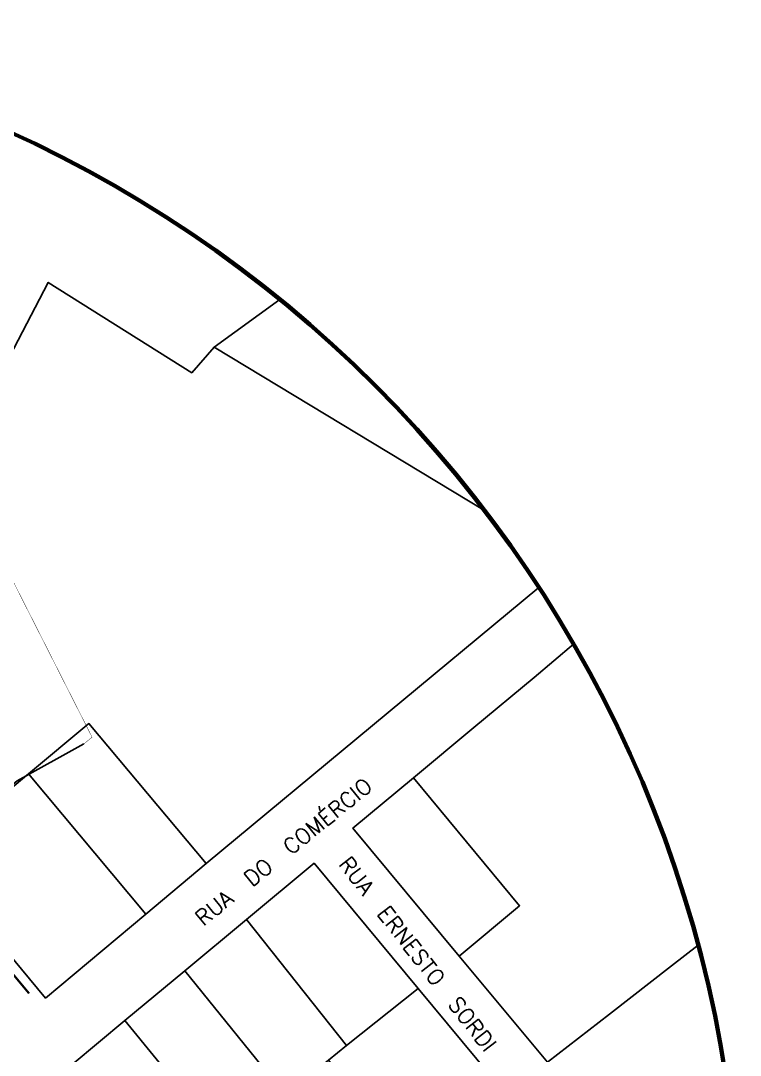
# Model space of a CAD drawing. Header units: metres. Extents: x 2113 to 5678, y -2764 to 956.
# Drawn here: x 3264.2 to 3401.6, y -1697.1 to -1499.6 of the extents above; entities that cross this region are included whole.
import ezdxf

# ---------------------------------------------------------------- set-up
doc = ezdxf.new("R2010")
doc.units = ezdxf.units.M
doc.header["$MEASUREMENT"] = 0
doc.layers.add('TXT_QUADRAFISCAL_5000', color=7, linetype='Continuous')
doc.styles.add('ROMANS', font='romans.shx')

# ---------------------------------------------------------------- blocks, each defined once
blk = doc.blocks.new('rodoviária')
at = {"const_width": 0.075, "elevation": -463, "flags": 128}
blk.add_lwpolyline([(3663.408, -1164.481), (3663.427, -1162.435), (3622.728, -1153.15)], dxfattribs=at)
at = {"elevation": -463, "flags": 128}
for points in [[(3667.047, -1203.068), (3664.137, -1203.051), (3663.022, -1202.121), (3661.879, -1200.298), (3661.323, -1198.401), (3660.959, -1195.604), (3660.701, -1187.942), (3660.679, -1178.749), (3663.408, -1164.481)], [(3693.312, -1202.986), (3673.207, -1203.096), (3667.047, -1203.068)], [(3693.311, -1202.886), (3673.207, -1202.996), (3667.048, -1202.968)]]:
    blk.add_lwpolyline(points, dxfattribs=at)

msp = doc.modelspace()

# ---------------------------------------------------------------- linework, layer by layer
for points in [[(3208.116, -1613.627), (3225.811, -1580.006), (3160.373, -1545.346), (3175.892, -1540.835), (3197.318, -1543.354), (3259.558, -1568.405), (3269.439, -1549.555), (3296.823, -1566.817), (3301.105, -1561.912), (3352.759, -1593.091)], [(3208.116, -1613.627), (3225.811, -1580.006), (3160.373, -1545.346), (3175.892, -1540.835), (3197.318, -1543.354), (3259.558, -1568.405), (3269.439, -1549.555), (3296.823, -1566.817), (3301.105, -1561.912), (3352.759, -1593.091)], [(3313.632, -1552.796), (3301.105, -1561.912), (3352.759, -1593.091)], [(3313.632, -1552.796), (3301.105, -1561.912), (3352.759, -1593.091)], [(3313.632, -1552.796), (3301.105, -1561.912), (3352.759, -1593.091)], [(3313.632, -1552.796), (3301.105, -1561.912), (3352.759, -1593.091)], [(3363.157, -1607.827), (3299.565, -1660.516), (3277.187, -1633.797), (3265.652, -1643.386), (3246.526, -1659.285), (3208.116, -1613.627), (3225.811, -1580.006)], [(3363.157, -1607.827), (3299.565, -1660.516), (3277.187, -1633.797), (3265.652, -1643.386), (3246.526, -1659.285), (3208.116, -1613.627), (3225.811, -1580.006)], [(3369.772, -1618.616), (3362.241, -1624.973), (3350.706, -1634.562), (3339.171, -1644.151), (3327.636, -1653.74), (3347.947, -1678.172), (3364.802, -1698.449), (3376.649, -1689.235), (3388.496, -1680.021), (3393.553, -1676.089)], [(3369.772, -1618.616), (3362.241, -1624.973), (3350.706, -1634.562), (3339.171, -1644.151), (3327.636, -1653.74), (3347.947, -1678.172), (3364.802, -1698.449), (3376.649, -1689.235), (3388.496, -1680.021), (3393.553, -1676.089)]]:
    msp.add_lwpolyline(points)
for points in [[(3265.652, -1643.386), (3288.066, -1670.147), (3299.565, -1660.516), (3277.187, -1633.797)], [(3265.652, -1643.386), (3288.066, -1670.147), (3299.565, -1660.516), (3277.187, -1633.797)], [(3246.526, -1659.285), (3268.9, -1686.2), (3288.066, -1670.147), (3265.652, -1643.386)], [(3246.526, -1659.285), (3268.9, -1686.2), (3288.066, -1670.147), (3265.652, -1643.386)], [(3327.636, -1653.74), (3347.947, -1678.172), (3359.457, -1668.554), (3339.171, -1644.151)], [(3327.636, -1653.74), (3347.947, -1678.172), (3359.457, -1668.554), (3339.171, -1644.151)], [(3204.862, -1756.34), (3258.064, -1781.462), (3296.969, -1751.204), (3304.518, -1745.333), (3316.27, -1736.193), (3327.932, -1727.124), (3339.331, -1718.258), (3356.904, -1704.591), (3340.076, -1684.347), (3320.211, -1660.451), (3307.326, -1671.162), (3295.53, -1680.968), (3284.08, -1690.486), (3274.024, -1698.845), (3262.286, -1708.603), (3247.947, -1720.523)], [(3204.862, -1756.34), (3258.064, -1781.462), (3296.969, -1751.204), (3304.518, -1745.333), (3316.27, -1736.193), (3327.932, -1727.124), (3339.331, -1718.258), (3356.904, -1704.591), (3340.076, -1684.347), (3320.211, -1660.451), (3307.326, -1671.162), (3295.53, -1680.968), (3284.08, -1690.486), (3274.024, -1698.845), (3262.286, -1708.603), (3247.947, -1720.523)], [(3307.326, -1671.162), (3326.429, -1695.248), (3340.076, -1684.347), (3320.211, -1660.451)], [(3307.326, -1671.162), (3326.429, -1695.248), (3340.076, -1684.347), (3320.211, -1660.451)], [(3295.53, -1680.968), (3314.663, -1704.647), (3322.928, -1698.045), (3326.429, -1695.248), (3307.326, -1671.162)], [(3295.53, -1680.968), (3314.663, -1704.647), (3322.928, -1698.045), (3326.429, -1695.248), (3307.326, -1671.162)], [(3284.08, -1690.486), (3303.142, -1713.85), (3311.988, -1706.784), (3314.663, -1704.647), (3295.53, -1680.968)], [(3284.08, -1690.486), (3303.142, -1713.85), (3311.988, -1706.784), (3314.663, -1704.647), (3295.53, -1680.968)], [(3322.928, -1698.045), (3339.331, -1718.258), (3356.904, -1704.591), (3340.076, -1684.347), (3326.429, -1695.248)], [(3322.928, -1698.045), (3339.331, -1718.258), (3356.904, -1704.591), (3340.076, -1684.347), (3326.429, -1695.248)], [(3274.024, -1698.845), (3292.666, -1722.218), (3300.74, -1715.768), (3303.142, -1713.85), (3284.08, -1690.486)], [(3274.024, -1698.845), (3292.666, -1722.218), (3300.74, -1715.768), (3303.142, -1713.85), (3284.08, -1690.486)]]:
    msp.add_lwpolyline(points, close=True)
at = {"layer": 'TXT_QUADRAFISCAL_5000', "lineweight": 100}
msp.add_circle((3163.675, -1737.551), 237.953, dxfattribs=at)
msp.add_circle((3163.675, -1737.551), 237.953, dxfattribs=at)

# ---------------------------------------------------------------- block references
at = {"rotation": 309.7368446514157}
msp.add_blockref('rodoviária', (1829.805, 1923.855, 463), dxfattribs=at)

# ---------------------------------------------------------------- texts
at = {"style": 'ROMANS'}
for s, rotation, p in [('RUA  DO  COMÉRCIO', 39, (3299.037, -1672.606)), ('RUA  DO  COMÉRCIO', 39, (3299.037, -1672.606)), ('RUA  ERNESTO  SORDI', 308, (3324.73, -1660.675)), ('RUA  ERNESTO  SORDI', 308, (3324.73, -1660.675))]:
    msp.add_text(s, height=3, rotation=rotation, dxfattribs=at).set_placement(p)

doc.saveas('drawing.dxf')
